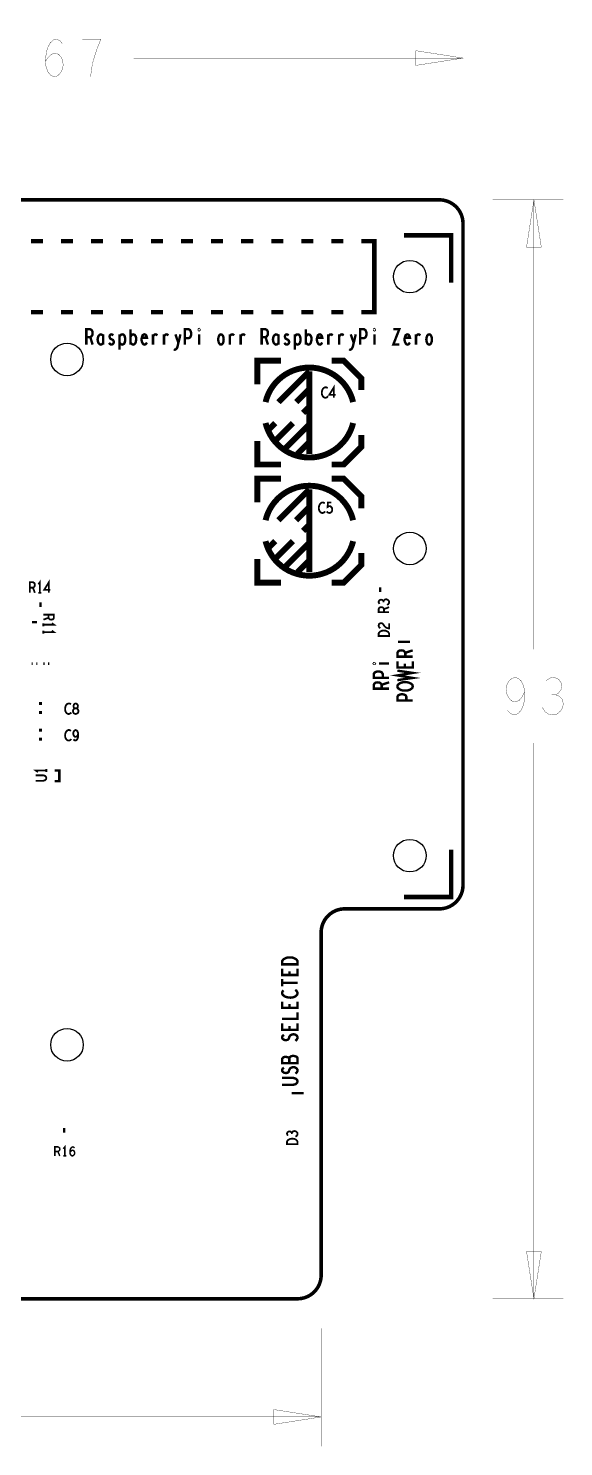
# Model space of a CAD drawing. Extents: x -18 to 278, y -8 to 113.
# Drawn here: x 232.2 to 277.5, y -7.5 to 112.5 of the extents above; entities that cross this region are included whole.
import ezdxf

# ---------------------------------------------------------------- set-up
doc = ezdxf.new("R2010")
doc.units = 0
doc.layers.get('0').update_dxf_attribs({"linetype": 'CONTINUOUS'})
for name, color, linetype in [('BOARD_ART', 7, 'CONTINUOUS'), ('DIMENSION_ART', 2, 'CONTINUOUS'), ('SILK_TOP_ART', 10, 'CONTINUOUS'), ('STATIONPIPRO-1-2_DRL', 12, 'CONTINUOUS')]:
    doc.layers.add(name, color=color, linetype=linetype)

# ---------------------------------------------------------------- blocks, each defined once
blk = doc.blocks.new('ROUND_7')
blk.add_circle((0, 0), 1.38)

msp = doc.modelspace()

# ---------------------------------------------------------------- linework, layer by layer
at = {"layer": 'BOARD_ART', "const_width": 0.3}
for points in [[(267, 98), (204, 98)], [(269, 40), (269, 96)], [(259, 38), (267, 38)], [(257, 7), (257, 36)], [(187, 3), (187, 4.75), (187.25, 5), (255, 5)]]:
    msp.add_lwpolyline(points, dxfattribs=at)
for points in [[(269, 96, 0.4142136), (267, 98)], [(267, 38, 0.4142136), (269, 40)], [(259, 38, 0.4142136), (257, 36)], [(255, 5, 0.4142136), (257, 7)]]:
    msp.add_lwpolyline(points, format="xyb", dxfattribs=at)
at = {"layer": 'DIMENSION_ART', "const_width": 0.0254}
for points in [[(269, 100.5), (269, 112.5)], [(233.6771, 109.7353), (233.9528, 110.1059), (234.189, 110.3175), (234.504, 110.4233), (234.7796, 110.3175), (234.9764, 110.1059), (235.1339, 109.7883), (235.1733, 109.4179), (235.1339, 109.1004), (234.9764, 108.7828), (234.7401, 108.5183), (234.4646, 108.4125), (234.1496, 108.5183), (233.874, 108.8357), (233.7165, 109.3121), (233.6771, 109.8412), (233.7559, 110.5291), (233.874, 110.8996), (234.0708, 111.27), (234.3464, 111.5346), (234.622, 111.5875), (234.8976, 111.4817), (235.0945, 111.2171)], [(237.496, 108.4125), (237.5748, 109.1004), (237.6929, 109.6824), (237.8504, 110.2117), (238.0472, 110.7937), (238.3622, 111.5875), (236.7874, 111.5875)], [(265, 109.375), (269, 110), (265, 110.625), (265, 109.375)], [(241.1371, 110), (269, 110)], [(271.5, 98), (277.5, 98)], [(275.625, 94), (275, 98), (274.375, 94), (275.625, 94)], [(275, 59.9687), (275, 98)], [(272.7559, 54.7828), (273.0315, 54.5183), (273.3464, 54.4125), (273.6614, 54.5183), (273.937, 54.8357), (274.1339, 55.3121), (274.2126, 55.7883), (274.2126, 56.3704), (274.1339, 56.8466), (273.937, 57.27), (273.7008, 57.4817), (273.4252, 57.5875), (273.1102, 57.4817), (272.874, 57.27), (272.7165, 56.9525), (272.6378, 56.5291), (272.7165, 56.1588), (272.9134, 55.7883), (273.1496, 55.5766), (273.4252, 55.5237), (273.7401, 55.6295), (273.9764, 55.8941), (274.2126, 56.3704)], [(276.8504, 56.1059), (277.0866, 56.2646), (277.2835, 56.5291), (277.3622, 56.8466), (277.2835, 57.1642), (277.0866, 57.4287), (276.7323, 57.5875), (276.378, 57.5346), (276.0236, 57.3229)], [(275.7087, 55.0475), (275.9448, 54.677), (276.2598, 54.4654), (276.6142, 54.4125), (276.9292, 54.4654), (277.2441, 54.7299), (277.4409, 55.0475), (277.4803, 55.365), (277.4016, 55.7353), (277.126, 56), (276.8504, 56.1059), (276.496, 56.1059)], [(275, 52.0313), (275, 5)], [(274.375, 9), (275, 5), (275.625, 9), (274.375, 9)], [(271.5, 5), (277.5, 5)], [(257, 2.5), (257, -7.5)], [(253, -5.625), (257, -5), (253, -4.375), (253, -5.625)], [(228.1371, -5), (257, -5)]]:
    msp.add_lwpolyline(points, dxfattribs=at)
at = {"layer": 'SILK_TOP_ART'}
for points, const_width in [([(268, 91), (268, 95), (264, 95)], 0.38), ([(232.4514, 94.5), (233.4686, 94.5)], 0.38), ([(234.9914, 94.5), (236.0086, 94.5)], 0.38), ([(237.5314, 94.5), (238.5486, 94.5)], 0.38), ([(240.0714, 94.5), (241.0886, 94.5)], 0.38), ([(242.6114, 94.5), (243.6286, 94.5)], 0.38), ([(245.1514, 94.5), (246.1686, 94.5)], 0.38), ([(247.6914, 94.5), (248.7086, 94.5)], 0.38), ([(250.2314, 94.5), (251.2486, 94.5)], 0.38), ([(252.7714, 94.5), (253.7886, 94.5)], 0.38), ([(255.3114, 94.5), (256.3286, 94.5)], 0.38), ([(257.8514, 94.5), (258.8686, 94.5)], 0.38), ([(260.3914, 94.5), (261.5, 94.5), (261.5, 88.5), (260.3914, 88.5)], 0.38), ([(233.4686, 88.5), (232.4514, 88.5)], 0.38), ([(236.0086, 88.5), (234.9914, 88.5)], 0.38), ([(238.5486, 88.5), (237.5314, 88.5)], 0.38), ([(241.0886, 88.5), (240.0714, 88.5)], 0.38), ([(243.6286, 88.5), (242.6114, 88.5)], 0.38), ([(246.1686, 88.5), (245.1514, 88.5)], 0.38), ([(248.7086, 88.5), (247.6914, 88.5)], 0.38), ([(251.2486, 88.5), (250.2314, 88.5)], 0.38), ([(253.7886, 88.5), (252.7714, 88.5)], 0.38), ([(256.3286, 88.5), (255.3114, 88.5)], 0.38), ([(258.8686, 88.5), (257.8514, 88.5)], 0.38), ([(237.1333, 85.75), (237.1333, 87.05), (237.4667, 87.05), (237.5733, 86.985), (237.64, 86.8983), (237.6667, 86.725), (237.64, 86.5517), (237.56, 86.4433), (237.4667, 86.3783), (237.1333, 86.3783)], 0.2032), ([(237.4667, 86.3783), (237.6667, 85.75)], 0.2032), ([(238.567, 86.465), (238.5137, 86.5517), (238.4337, 86.595), (238.3403, 86.6166), (238.247, 86.5733), (238.167, 86.4867), (238.1137, 86.3567), (238.087, 86.1833), (238.1137, 86.01), (238.167, 85.88), (238.247, 85.7933), (238.3403, 85.75), (238.4337, 85.7717), (238.5137, 85.8366), (238.567, 85.9233)], 0.2032), ([(238.567, 85.75), (238.567, 86.6166)], 0.2032), ([(239.054, 85.9016), (239.1207, 85.815), (239.214, 85.75), (239.294, 85.75), (239.374, 85.7933), (239.4273, 85.8583), (239.454, 85.945), (239.4407, 86.075), (239.3873, 86.14), (239.1473, 86.27), (239.094, 86.4217), (239.1207, 86.53), (239.174, 86.595), (239.254, 86.6166), (239.334, 86.595), (239.414, 86.53)], 0.2032), ([(239.941, 86.4217), (240.0077, 86.53), (240.0743, 86.595), (240.181, 86.6166), (240.2743, 86.595), (240.3677, 86.4867), (240.4077, 86.335), (240.421, 86.1833), (240.4077, 86.0316), (240.3677, 85.88), (240.2877, 85.7933), (240.181, 85.75), (240.0877, 85.7717), (239.9943, 85.8366), (239.941, 85.9233)], 0.2032), ([(239.941, 85.3167), (239.941, 86.6166)], 0.2032), ([(240.868, 85.75), (240.868, 87.05)], 0.2032), ([(240.868, 86.4), (240.9347, 86.53), (241.0147, 86.595), (241.0947, 86.6166), (241.2147, 86.5733), (241.2947, 86.4867), (241.348, 86.335), (241.348, 86.1617), (241.3213, 85.9883), (241.268, 85.8583), (241.1747, 85.7717), (241.0947, 85.75), (241.0147, 85.7717), (240.9347, 85.8366), (240.868, 85.945)], 0.2032), ([(241.835, 86.335), (242.2617, 86.335), (242.2217, 86.4867), (242.155, 86.5733), (242.0617, 86.6166), (241.9683, 86.595), (241.8883, 86.53), (241.835, 86.3783), (241.8083, 86.2483), (241.8083, 86.1183), (241.835, 85.9883), (241.9017, 85.8583), (241.9817, 85.7717), (242.075, 85.75), (242.1683, 85.7933), (242.2617, 85.9233)], 0.2032), ([(242.7753, 86.4433), (242.842, 86.53), (242.9087, 86.595), (243.002, 86.6166), (243.0687, 86.595), (243.1487, 86.53)], 0.2032), ([(242.7753, 85.75), (242.7753, 86.6166)], 0.2032), ([(243.7023, 86.4433), (243.769, 86.53), (243.8357, 86.595), (243.929, 86.6166), (243.9957, 86.595), (244.0757, 86.53)], 0.2032), ([(243.7023, 85.75), (243.7023, 86.6166)], 0.2032), ([(244.536, 85.36), (244.616, 85.3167), (244.7227, 85.36), (244.7893, 85.4467), (244.8427, 85.555), (244.9227, 85.9016), (245.096, 86.6166)], 0.2032), ([(244.6693, 86.6166), (244.9227, 85.9016)], 0.2032), ([(245.4763, 85.75), (245.4763, 87.05), (245.7963, 87.05), (245.903, 86.985), (245.983, 86.8333), (246.0097, 86.66), (245.983, 86.4867), (245.9163, 86.3567), (245.7963, 86.2916), (245.4763, 86.2916)], 0.2032), ([(246.67, 86.9633), (246.6433, 86.985), (246.6433, 87.0283), (246.67, 87.05), (246.6967, 87.0283), (246.6967, 86.985), (246.67, 86.9633)], 0.2032), ([(246.67, 86.6166), (246.67, 85.75)], 0.2032), ([(248.524, 85.75), (248.444, 85.7717), (248.364, 85.8583), (248.3107, 86.01), (248.284, 86.1833), (248.3107, 86.3567), (248.364, 86.5083), (248.444, 86.595), (248.524, 86.6166), (248.604, 86.595), (248.684, 86.5083), (248.7373, 86.3567), (248.7507, 86.1833), (248.7373, 86.01), (248.684, 85.8583), (248.604, 85.7717), (248.524, 85.75)], 0.2032), ([(249.2643, 86.4433), (249.331, 86.53), (249.3977, 86.595), (249.491, 86.6166), (249.5577, 86.595), (249.6377, 86.53)], 0.2032), ([(249.2643, 85.75), (249.2643, 86.6166)], 0.2032), ([(250.1913, 86.4433), (250.258, 86.53), (250.3247, 86.595), (250.418, 86.6166), (250.4847, 86.595), (250.5647, 86.53)], 0.2032), ([(250.1913, 85.75), (250.1913, 86.6166)], 0.2032), ([(251.9653, 85.75), (251.9653, 87.05), (252.2987, 87.05), (252.4053, 86.985), (252.472, 86.8983), (252.4987, 86.725), (252.472, 86.5517), (252.392, 86.4433), (252.2987, 86.3783), (251.9653, 86.3783)], 0.2032), ([(252.2987, 86.3783), (252.4987, 85.75)], 0.2032), ([(253.399, 86.465), (253.3457, 86.5517), (253.2657, 86.595), (253.1723, 86.6166), (253.079, 86.5733), (252.999, 86.4867), (252.9457, 86.3567), (252.919, 86.1833), (252.9457, 86.01), (252.999, 85.88), (253.079, 85.7933), (253.1723, 85.75), (253.2657, 85.7717), (253.3457, 85.8366), (253.399, 85.9233)], 0.2032), ([(253.399, 85.75), (253.399, 86.6166)], 0.2032), ([(253.886, 85.9016), (253.9527, 85.815), (254.046, 85.75), (254.126, 85.75), (254.206, 85.7933), (254.2593, 85.8583), (254.286, 85.945), (254.2727, 86.075), (254.2193, 86.14), (253.9793, 86.27), (253.926, 86.4217), (253.9527, 86.53), (254.006, 86.595), (254.086, 86.6166), (254.166, 86.595), (254.246, 86.53)], 0.2032), ([(254.773, 86.4217), (254.8397, 86.53), (254.9063, 86.595), (255.013, 86.6166), (255.1063, 86.595), (255.1997, 86.4867), (255.2397, 86.335), (255.253, 86.1833), (255.2397, 86.0316), (255.1997, 85.88), (255.1197, 85.7933), (255.013, 85.75), (254.9197, 85.7717), (254.8263, 85.8366), (254.773, 85.9233)], 0.2032), ([(254.773, 85.3167), (254.773, 86.6166)], 0.2032), ([(255.7, 85.75), (255.7, 87.05)], 0.2032), ([(255.7, 86.4), (255.7667, 86.53), (255.8467, 86.595), (255.9267, 86.6166), (256.0467, 86.5733), (256.1267, 86.4867), (256.18, 86.335), (256.18, 86.1617), (256.1533, 85.9883), (256.1, 85.8583), (256.0067, 85.7717), (255.9267, 85.75), (255.8467, 85.7717), (255.7667, 85.8366), (255.7, 85.945)], 0.2032), ([(256.667, 86.335), (257.0937, 86.335), (257.0537, 86.4867), (256.987, 86.5733), (256.8937, 86.6166), (256.8003, 86.595), (256.7203, 86.53), (256.667, 86.3783), (256.6403, 86.2483), (256.6403, 86.1183), (256.667, 85.9883), (256.7337, 85.8583), (256.8137, 85.7717), (256.907, 85.75), (257.0003, 85.7933), (257.0937, 85.9233)], 0.2032), ([(257.6073, 86.4433), (257.674, 86.53), (257.7407, 86.595), (257.834, 86.6166), (257.9007, 86.595), (257.9807, 86.53)], 0.2032), ([(257.6073, 85.75), (257.6073, 86.6166)], 0.2032), ([(258.5343, 86.4433), (258.601, 86.53), (258.6677, 86.595), (258.761, 86.6166), (258.8277, 86.595), (258.9077, 86.53)], 0.2032), ([(258.5343, 85.75), (258.5343, 86.6166)], 0.2032), ([(259.368, 85.36), (259.448, 85.3167), (259.5547, 85.36), (259.6213, 85.4467), (259.6747, 85.555), (259.7547, 85.9016), (259.928, 86.6166)], 0.2032), ([(259.5013, 86.6166), (259.7547, 85.9016)], 0.2032), ([(260.3083, 85.75), (260.3083, 87.05), (260.6283, 87.05), (260.735, 86.985), (260.815, 86.8333), (260.8417, 86.66), (260.815, 86.4867), (260.7483, 86.3567), (260.6283, 86.2916), (260.3083, 86.2916)], 0.2032), ([(261.502, 86.9633), (261.4753, 86.985), (261.4753, 87.0283), (261.502, 87.05), (261.5287, 87.0283), (261.5287, 86.985), (261.502, 86.9633)], 0.2032), ([(261.502, 86.6166), (261.502, 85.75)], 0.2032), ([(263.1027, 87.05), (263.6093, 87.05), (263.1027, 85.75), (263.6093, 85.75)], 0.2032), ([(264.083, 86.335), (264.5097, 86.335), (264.4697, 86.4867), (264.403, 86.5733), (264.3097, 86.6166), (264.2163, 86.595), (264.1363, 86.53), (264.083, 86.3783), (264.0563, 86.2483), (264.0563, 86.1183), (264.083, 85.9883), (264.1497, 85.8583), (264.2297, 85.7717), (264.323, 85.75), (264.4163, 85.7933), (264.5097, 85.9233)], 0.2032), ([(265.0233, 86.4433), (265.09, 86.53), (265.1567, 86.595), (265.25, 86.6166), (265.3167, 86.595), (265.3967, 86.53)], 0.2032), ([(265.0233, 85.75), (265.0233, 86.6166)], 0.2032), ([(266.137, 85.75), (266.057, 85.7717), (265.977, 85.8583), (265.9237, 86.01), (265.897, 86.1833), (265.9237, 86.3567), (265.977, 86.5083), (266.057, 86.595), (266.137, 86.6166), (266.217, 86.595), (266.297, 86.5083), (266.3503, 86.3567), (266.3637, 86.1833), (266.3503, 86.01), (266.297, 85.8583), (266.217, 85.7717), (266.137, 85.75)], 0.2032), ([(253.6, 84.4), (251.6, 84.4), (251.6, 82.4)], 0.5), ([(257.9, 84.4), (258.9, 84.4), (260.4, 82.9), (260.4, 81.9)], 0.5), ([(256, 83.5), (253.3849, 80.8849)], 0.5), ([(256, 76.5), (256, 83.5)], 0.5), ([(256, 82), (254.8849, 80.8849)], 0.5), ([(257.5503, 82.0649), (257.4868, 82.1094), (257.4128, 82.139), (257.3281, 82.139), (257.2328, 82.0945), (257.1588, 82.0205), (257.1058, 81.9316), (257.0635, 81.7834), (257.0529, 81.65), (257.0741, 81.5167), (257.1058, 81.4278), (257.1693, 81.3389), (257.2434, 81.2796), (257.3175, 81.25), (257.3916, 81.25), (257.4657, 81.2796), (257.5292, 81.3241), (257.5821, 81.3833)], 0.1524), ([(258.0795, 81.25), (258.0795, 82.139), (257.6879, 81.5019), (258.2171, 81.5019)], 0.1524), ([(256, 80.5), (255.4724, 79.9724)], 0.5), ([(253.1151, 79.1151), (252.6, 78.6)], 0.5), ([(254.6151, 79.1151), (253.2, 77.7)], 0.5), ([(256, 79), (254, 77)], 0.5), ([(257.9, 75.6), (258.9, 75.6), (260.4, 77.1), (260.4, 78.1)], 0.5), ([(253.6, 75.6), (251.6, 75.6), (251.6, 77.6)], 0.5), ([(256, 77.5), (255, 76.5)], 0.5), ([(253.6, 74.4), (251.6, 74.4), (251.6, 72.4)], 0.5), ([(257.9, 74.4), (258.9, 74.4), (260.4, 72.9), (260.4, 71.9)], 0.5), ([(256, 73.5), (253.3849, 70.8849)], 0.5), ([(256, 66.5), (256, 73.5)], 0.5), ([(256, 72), (254.8849, 70.8849)], 0.5), ([(257.3003, 72.3149), (257.2368, 72.3594), (257.1628, 72.389), (257.0781, 72.389), (256.9828, 72.3445), (256.9088, 72.2705), (256.8558, 72.1816), (256.8135, 72.0334), (256.8029, 71.9), (256.8241, 71.7667), (256.8558, 71.6778), (256.9193, 71.5889), (256.9934, 71.5296), (257.0675, 71.5), (257.1416, 71.5), (257.2157, 71.5296), (257.2792, 71.5741), (257.3321, 71.6333)], 0.1524), ([(257.4697, 71.6333), (257.5332, 71.5593), (257.6072, 71.5148), (257.7025, 71.5), (257.7978, 71.5296), (257.8718, 71.5889), (257.9248, 71.6926), (257.9353, 71.8111), (257.9142, 71.9297), (257.8612, 72.0038), (257.7872, 72.063), (257.7131, 72.0778), (257.639, 72.063), (257.5438, 72.0038), (257.5755, 72.389), (257.8612, 72.389)], 0.1524), ([(256, 70.5), (255.4724, 69.9724)], 0.5), ([(253.1151, 69.1151), (252.6, 68.6)], 0.5), ([(254.6151, 69.1151), (253.2, 67.7)], 0.5), ([(256, 69), (254, 67)], 0.5), ([(253.6, 65.6), (251.6, 65.6), (251.6, 67.6)], 0.5), ([(256, 67.5), (255, 66.5)], 0.5), ([(257.9, 65.6), (258.9, 65.6), (260.4, 67.1), (260.4, 68.1)], 0.5), ([(232.3558, 64.75), (232.3558, 65.639), (232.6204, 65.639), (232.7051, 65.5945), (232.758, 65.5353), (232.7792, 65.4167), (232.758, 65.2982), (232.6945, 65.2241), (232.6204, 65.1797), (232.3558, 65.1797)], 0.1524), ([(232.6204, 65.1797), (232.7792, 64.75)], 0.1524), ([(233.2025, 64.75), (233.2025, 65.639), (233.0755, 65.4612)], 0.1524), ([(233.0755, 64.75), (233.3295, 64.75)], 0.1524), ([(233.9645, 64.75), (233.9645, 65.639), (233.5729, 65.0019), (234.1021, 65.0019)], 0.1524), ([(262, 65.2), (262, 64.8)], 0.2032), ([(233.25, 63.95), (233.25, 63.55)], 0.2032), ([(262.2759, 64.0266), (262.2314, 64.0901), (262.1574, 64.143), (262.0684, 64.1642), (261.9795, 64.143), (261.9055, 64.0901), (261.861, 63.9948), (261.8758, 63.8996), (261.9351, 63.8043)], 0.1524), ([(262.5722, 63.7197), (262.6759, 63.7832), (262.7352, 63.8678), (262.75, 63.9631), (262.7352, 64.0478), (262.6611, 64.1324), (262.5722, 64.1853), (262.4833, 64.1959), (262.3796, 64.1748), (262.3055, 64.1007), (262.2759, 64.0266), (262.2759, 63.9313)], 0.1524), ([(233.5, 62.8942), (234.389, 62.8942), (234.389, 62.6296), (234.3445, 62.5449), (234.2853, 62.492), (234.1667, 62.4708), (234.0482, 62.492), (233.9741, 62.5555), (233.9297, 62.6296), (233.9297, 62.8942)], 0.1524), ([(233.9297, 62.6296), (233.5, 62.4708)], 0.1524), ([(262.75, 63.1058), (261.861, 63.1058), (261.861, 63.3704), (261.9055, 63.4551), (261.9647, 63.508), (262.0833, 63.5292), (262.2018, 63.508), (262.2759, 63.4445), (262.3203, 63.3704), (262.3203, 63.1058)], 0.1524), ([(262.3203, 63.3704), (262.75, 63.5292)], 0.1524), ([(232.55, 62.25), (232.95, 62.25)], 0.2032), ([(233.5, 62.0475), (234.389, 62.0475), (234.2112, 62.1745)], 0.1524), ([(233.5, 62.1745), (233.5, 61.9205)], 0.1524), ([(233.5, 61.4125), (234.389, 61.4125), (234.2112, 61.5395)], 0.1524), ([(233.5, 61.5395), (233.5, 61.2855)], 0.1524), ([(262.0092, 61.7514), (261.9203, 61.8149), (261.8758, 61.889), (261.861, 61.9737), (261.8906, 62.0795), (261.9647, 62.1536), (262.0536, 62.1748), (262.1425, 62.1642), (262.2166, 62.1218), (262.3648, 61.9102), (262.4685, 61.8149), (262.6167, 61.7514), (262.75, 61.7302), (262.75, 62.1748)], 0.1524), ([(262.75, 61.0847), (261.861, 61.0847), (261.861, 61.2963), (261.9055, 61.381), (261.9647, 61.4445), (262.0536, 61.4974), (262.1574, 61.5398), (262.3055, 61.5503), (262.4537, 61.5398), (262.5574, 61.4974), (262.6463, 61.4445), (262.7056, 61.381), (262.75, 61.2963), (262.75, 61.0847)], 0.1524), ([(264.508, 60.603), (263.492, 60.603)], 0.2032), ([(232.6, 58.75), (232.5, 58.75)], 0.2032), ([(233, 58.75), (232.9, 58.75)], 0.2032), ([(233.6, 58.75), (233.5, 58.75)], 0.2032), ([(234, 58.75), (233.9, 58.75)], 0.2032), ([(261.5367, 58.754), (261.515, 58.7273), (261.4717, 58.7273), (261.45, 58.754), (261.4717, 58.7807), (261.515, 58.7807), (261.5367, 58.754)], 0.2032), ([(261.8834, 58.754), (262.75, 58.754)], 0.2032), ([(264.75, 59.3413), (263.45, 59.3413), (263.45, 59.6747), (263.515, 59.7813), (263.6017, 59.848), (263.775, 59.8747), (263.9483, 59.848), (264.0567, 59.768), (264.1217, 59.6747), (264.1217, 59.3413)], 0.2032), ([(264.75, 58.9477), (264.75, 58.4143), (263.45, 58.4143), (263.45, 58.9477)], 0.2032), ([(264.0783, 58.7343), (264.0783, 58.4143)], 0.2032), ([(264.1217, 59.6747), (264.75, 59.8747)], 0.2032), ([(262.75, 57.5603), (261.45, 57.5603), (261.45, 57.8803), (261.515, 57.987), (261.6667, 58.067), (261.84, 58.0937), (262.0133, 58.067), (262.1433, 58.0003), (262.2084, 57.8803), (262.2084, 57.5603)], 0.2032), ([(263.45, 57.354), (264.75, 57.5407), (263.45, 57.754), (264.75, 57.9673), (263.45, 58.154)], 0.2032), ([(262.75, 56.6333), (261.45, 56.6333), (261.45, 56.9667), (261.515, 57.0733), (261.6017, 57.14), (261.775, 57.1667), (261.9483, 57.14), (262.0567, 57.06), (262.1217, 56.9667), (262.1217, 56.6333)], 0.2032), ([(262.1217, 56.9667), (262.75, 57.1667)], 0.2032), ([(264.75, 56.827), (264.7283, 56.7203), (264.6417, 56.627), (264.5117, 56.547), (264.36, 56.4937), (264.1867, 56.467), (264.0133, 56.467), (263.84, 56.4937), (263.6883, 56.547), (263.5583, 56.627), (263.4717, 56.7203), (263.45, 56.827), (263.4717, 56.9337), (263.5583, 57.027), (263.6883, 57.107), (263.84, 57.1603), (264.0133, 57.187), (264.1867, 57.187), (264.36, 57.1603), (264.5117, 57.107), (264.6417, 57.027), (264.7283, 56.9337), (264.75, 56.827)], 0.2032), ([(233.25, 55.508), (233.25, 55.254)], 0.254), ([(235.8323, 55.3069), (235.7688, 55.3514), (235.6948, 55.381), (235.6101, 55.381), (235.5148, 55.3365), (235.4408, 55.2625), (235.3878, 55.1736), (235.3455, 55.0254), (235.3349, 54.892), (235.3561, 54.7587), (235.3878, 54.6698), (235.4513, 54.5809), (235.5254, 54.5216), (235.5995, 54.492), (235.6736, 54.492), (235.7477, 54.5216), (235.8112, 54.5661), (235.8641, 54.6253)], 0.1524), ([(236.2345, 54.492), (236.3086, 54.5068), (236.3932, 54.5513), (236.4462, 54.6253), (236.4673, 54.7291), (236.4462, 54.8328), (236.3827, 54.9217), (236.2874, 54.9661), (236.1816, 54.9661), (236.1181, 54.9958), (236.0652, 55.0698), (236.044, 55.1736), (236.0758, 55.2773), (236.1498, 55.3514), (236.2345, 55.381), (236.3192, 55.3514), (236.3932, 55.2773), (236.425, 55.1736), (236.4038, 55.0698), (236.3509, 54.9958), (236.2874, 54.9661), (236.1816, 54.9661), (236.0863, 54.9217), (236.0228, 54.8328), (236.0017, 54.7291), (236.0228, 54.6253), (236.0758, 54.5513), (236.1604, 54.5068), (236.2345, 54.492)], 0.1524), ([(264.75, 55.6333), (263.45, 55.6333), (263.45, 55.9533), (263.515, 56.06), (263.6667, 56.14), (263.84, 56.1667), (264.0133, 56.14), (264.1433, 56.0733), (264.2084, 55.9533), (264.2084, 55.6333)], 0.2032), ([(233.25, 54.746), (233.25, 54.492)], 0.254), ([(233.25, 53.258), (233.25, 53.004)], 0.254), ([(235.8323, 53.0569), (235.7688, 53.1014), (235.6948, 53.131), (235.6101, 53.131), (235.5148, 53.0865), (235.4408, 53.0125), (235.3878, 52.9236), (235.3455, 52.7754), (235.3349, 52.642), (235.3561, 52.5087), (235.3878, 52.4198), (235.4513, 52.3309), (235.5254, 52.2716), (235.5995, 52.242), (235.6736, 52.242), (235.7477, 52.2716), (235.8112, 52.3161), (235.8641, 52.3753)], 0.1524), ([(236.0546, 52.3457), (236.1287, 52.2716), (236.2133, 52.242), (236.298, 52.2716), (236.3721, 52.3605), (236.425, 52.4939), (236.4462, 52.6272), (236.4462, 52.7902), (236.425, 52.9236), (236.3721, 53.0421), (236.3086, 53.1014), (236.2345, 53.131), (236.1498, 53.1014), (236.0863, 53.0421), (236.044, 52.9532), (236.0228, 52.8346), (236.044, 52.731), (236.0969, 52.6272), (236.1604, 52.568), (236.2345, 52.5531), (236.3192, 52.5828), (236.3827, 52.6569), (236.4462, 52.7902)], 0.1524), ([(233.25, 52.496), (233.25, 52.242)], 0.254), ([(233.75, 49.7025), (232.861, 49.7025), (233.0388, 49.5755)], 0.1524), ([(232.861, 48.8347), (233.4981, 48.8347), (233.6315, 48.877), (233.7204, 48.9617), (233.75, 49.0675), (233.7204, 49.1733), (233.6315, 49.258), (233.4981, 49.3003), (232.861, 49.3003)], 0.1524), ([(233.75, 49.5755), (233.75, 49.8295)], 0.1524), ([(234.45, 48.8), (234.85, 48.8), (234.85, 49.7), (234.45, 49.7)], 0.2), ([(264, 39), (268, 39), (268, 43)], 0.38), ([(255, 33.3037), (253.7, 33.3037), (253.7, 33.5703), (253.765, 33.677), (253.8517, 33.757), (253.9816, 33.8237), (254.1334, 33.877), (254.35, 33.8903), (254.5667, 33.877), (254.7184, 33.8237), (254.8484, 33.757), (254.935, 33.677), (255, 33.5703), (255, 33.3037)], 0.2032), ([(255, 32.9367), (255, 32.4033), (253.7, 32.4033), (253.7, 32.9367)], 0.2032), ([(254.3283, 32.7233), (254.3283, 32.4033)], 0.2032), ([(253.7, 31.4363), (253.7, 32.0497)], 0.2032), ([(253.7, 31.743), (255, 31.743)], 0.2032), ([(253.8083, 31.1093), (253.7433, 31.0293), (253.7, 30.936), (253.7, 30.8293), (253.765, 30.7093), (253.8733, 30.616), (254.0033, 30.5493), (254.22, 30.496), (254.415, 30.4827), (254.61, 30.5093), (254.74, 30.5493), (254.87, 30.6293), (254.9567, 30.7227), (255, 30.816), (255, 30.9093), (254.9567, 31.0027), (254.8917, 31.0827), (254.805, 31.1493)], 0.2032), ([(255, 30.1557), (255, 29.6223), (253.7, 29.6223), (253.7, 30.1557)], 0.2032), ([(254.3283, 29.9423), (254.3283, 29.6223)], 0.2032), ([(253.7, 28.6953), (255, 28.6953), (255, 29.2287)], 0.2032), ([(255, 28.3017), (255, 27.7683), (253.7, 27.7683), (253.7, 28.3017)], 0.2032), ([(254.3283, 28.0883), (254.3283, 27.7683)], 0.2032), ([(254.8267, 26.828), (254.935, 26.9347), (255, 27.0547), (255, 27.1613), (254.935, 27.268), (254.8267, 27.348), (254.675, 27.388), (254.5234, 27.3613), (254.3933, 27.2947), (254.3067, 27.1747), (254.2633, 27.0147), (254.1767, 26.9213), (254.025, 26.8813), (253.8733, 26.908), (253.765, 26.9747), (253.7, 27.068), (253.7, 27.1613), (253.7433, 27.2547), (253.8517, 27.3347)], 0.2032), ([(254.3067, 25.3607), (254.2417, 25.414), (254.1334, 25.454), (253.9816, 25.4807), (253.8517, 25.454), (253.765, 25.4007), (253.7, 25.3073), (253.7, 24.9473), (255, 24.9473), (255, 25.3873), (254.9134, 25.4807), (254.7833, 25.534), (254.6317, 25.5607), (254.48, 25.534), (254.35, 25.454), (254.3067, 25.3607), (254.3067, 24.9473)], 0.2032), ([(254.8267, 24.047), (254.935, 24.1537), (255, 24.2737), (255, 24.3803), (254.935, 24.487), (254.8267, 24.567), (254.675, 24.607), (254.5234, 24.5803), (254.3933, 24.5137), (254.3067, 24.3937), (254.2633, 24.2337), (254.1767, 24.1403), (254.025, 24.1003), (253.8733, 24.127), (253.765, 24.1937), (253.7, 24.287), (253.7, 24.3803), (253.7433, 24.4737), (253.8517, 24.5537)], 0.2032), ([(253.7, 23.1067), (254.6317, 23.1067), (254.8267, 23.16), (254.9567, 23.2667), (255, 23.4), (254.9567, 23.5333), (254.8267, 23.64), (254.6317, 23.6933), (253.7, 23.6933)], 0.2032), ([(254.492, 22.397), (255.508, 22.397)], 0.2032), ([(235.25, 19.45), (235.25, 19.05)], 0.2032), ([(254.5259, 19.0266), (254.4814, 19.0901), (254.4074, 19.143), (254.3184, 19.1642), (254.2295, 19.143), (254.1555, 19.0901), (254.111, 18.9948), (254.1258, 18.8996), (254.1851, 18.8043)], 0.1524), ([(254.8222, 18.7197), (254.9259, 18.7832), (254.9852, 18.8678), (255, 18.9631), (254.9852, 19.0478), (254.9111, 19.1324), (254.8222, 19.1853), (254.7333, 19.1959), (254.6296, 19.1748), (254.5555, 19.1007), (254.5259, 19.0266), (254.5259, 18.9313)], 0.1524), ([(235.3135, 17.091), (235.3135, 17.853), (235.1865, 17.7006)], 0.127), ([(255, 18.0847), (254.111, 18.0847), (254.111, 18.2963), (254.1555, 18.381), (254.2147, 18.4445), (254.3036, 18.4974), (254.4074, 18.5398), (254.5555, 18.5503), (254.7037, 18.5398), (254.8074, 18.4974), (254.8963, 18.4445), (254.9556, 18.381), (255, 18.2963), (255, 18.0847)], 0.1524), ([(234.4668, 17.091), (234.4668, 17.853), (234.7314, 17.853), (234.8161, 17.8149), (234.869, 17.7641), (234.8902, 17.6625), (234.869, 17.5609), (234.8055, 17.4974), (234.7314, 17.4593), (234.4668, 17.4593)], 0.127), ([(234.7314, 17.4593), (234.8902, 17.091)], 0.127), ([(235.1865, 17.091), (235.4405, 17.091)], 0.127), ([(235.7474, 17.4085), (235.8215, 17.4974), (235.885, 17.5482), (235.9697, 17.5736), (236.0438, 17.5482), (236.0967, 17.4974), (236.139, 17.4212), (236.1496, 17.3323), (236.139, 17.2561), (236.0967, 17.1799), (236.0332, 17.1164), (235.9591, 17.091), (235.8744, 17.1164), (235.8003, 17.1926), (235.758, 17.3069), (235.7474, 17.4339), (235.7686, 17.599), (235.8003, 17.6879), (235.8532, 17.7768), (235.9273, 17.8403), (236.0014, 17.853), (236.0755, 17.8276), (236.1284, 17.7641)], 0.127)]:
    msp.add_lwpolyline(points, dxfattribs=dict(at, const_width=const_width))
at = {"layer": 'SILK_TOP_ART', "const_width": 0.5}
for points in [[(256, 83.8079, 0.3470716), (252.2963, 80.8849)], [(259.7037, 80.8849, 0.3470716), (256, 83.8079)], [(252.2963, 79.1151, 0.3470716), (256, 76.1921)], [(256, 76.1921, 0.3470716), (259.7037, 79.1151)], [(256, 73.8079, 0.3470716), (252.2963, 70.8849)], [(259.7037, 70.8849, 0.3470716), (256, 73.8079)], [(252.2963, 69.1151, 0.3470716), (256, 66.1921)], [(256, 66.1921, 0.3470716), (259.7037, 69.1151)]]:
    msp.add_lwpolyline(points, format="xyb", dxfattribs=at)

# ---------------------------------------------------------------- block references
at = {"layer": 'STATIONPIPRO-1-2_DRL'}
for p in [(264.5, 91.5), (235.5, 84.5), (264.5, 68.5), (264.5, 42.5), (235.5, 26.5)]:
    msp.add_blockref('ROUND_7', p, dxfattribs=at)

doc.saveas('drawing.dxf')
